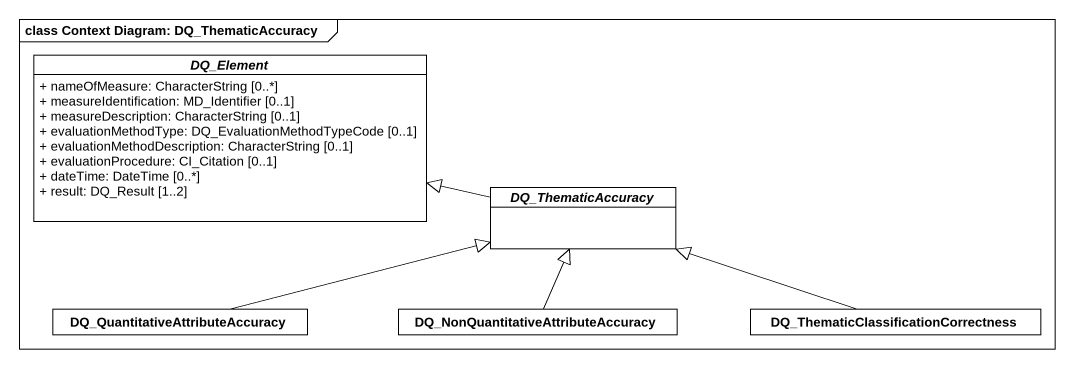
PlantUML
@startuml
mainframe class Context Diagram: DQ_ThematicAccuracy
hide circle
hide empty members
skinparam classAttributeIconSize 0
abstract class DQ_Element {
  + nameOfMeasure: CharacterString [0..*]
  + measureIdentification: MD_Identifier [0..1]
  + measureDescription: CharacterString [0..1]
  + evaluationMethodType: DQ_EvaluationMethodTypeCode [0..1]
  + evaluationMethodDescription: CharacterString [0..1]
  + evaluationProcedure: CI_Citation [0..1]
  + dateTime: DateTime [0..*]
  + result: DQ_Result [1..2]
}
abstract class DQ_ThematicAccuracy
class "DQ_QuantitativeAttributeAccuracy" as DQ_QuantitativeAttributeAccu
class "DQ_NonQuantitativeAttributeAccuracy" as DQ_NonQuantitativeAttributeA
class "DQ_ThematicClassificationCorrectness" as DQ_ThematicClassificationCor
DQ_ThematicAccuracy -left-|> DQ_Element
DQ_QuantitativeAttributeAccu -right-|> DQ_ThematicAccuracy
DQ_NonQuantitativeAttributeA -up-|> DQ_ThematicAccuracy
DQ_ThematicClassificationCor -left-|> DQ_ThematicAccuracy
@enduml
